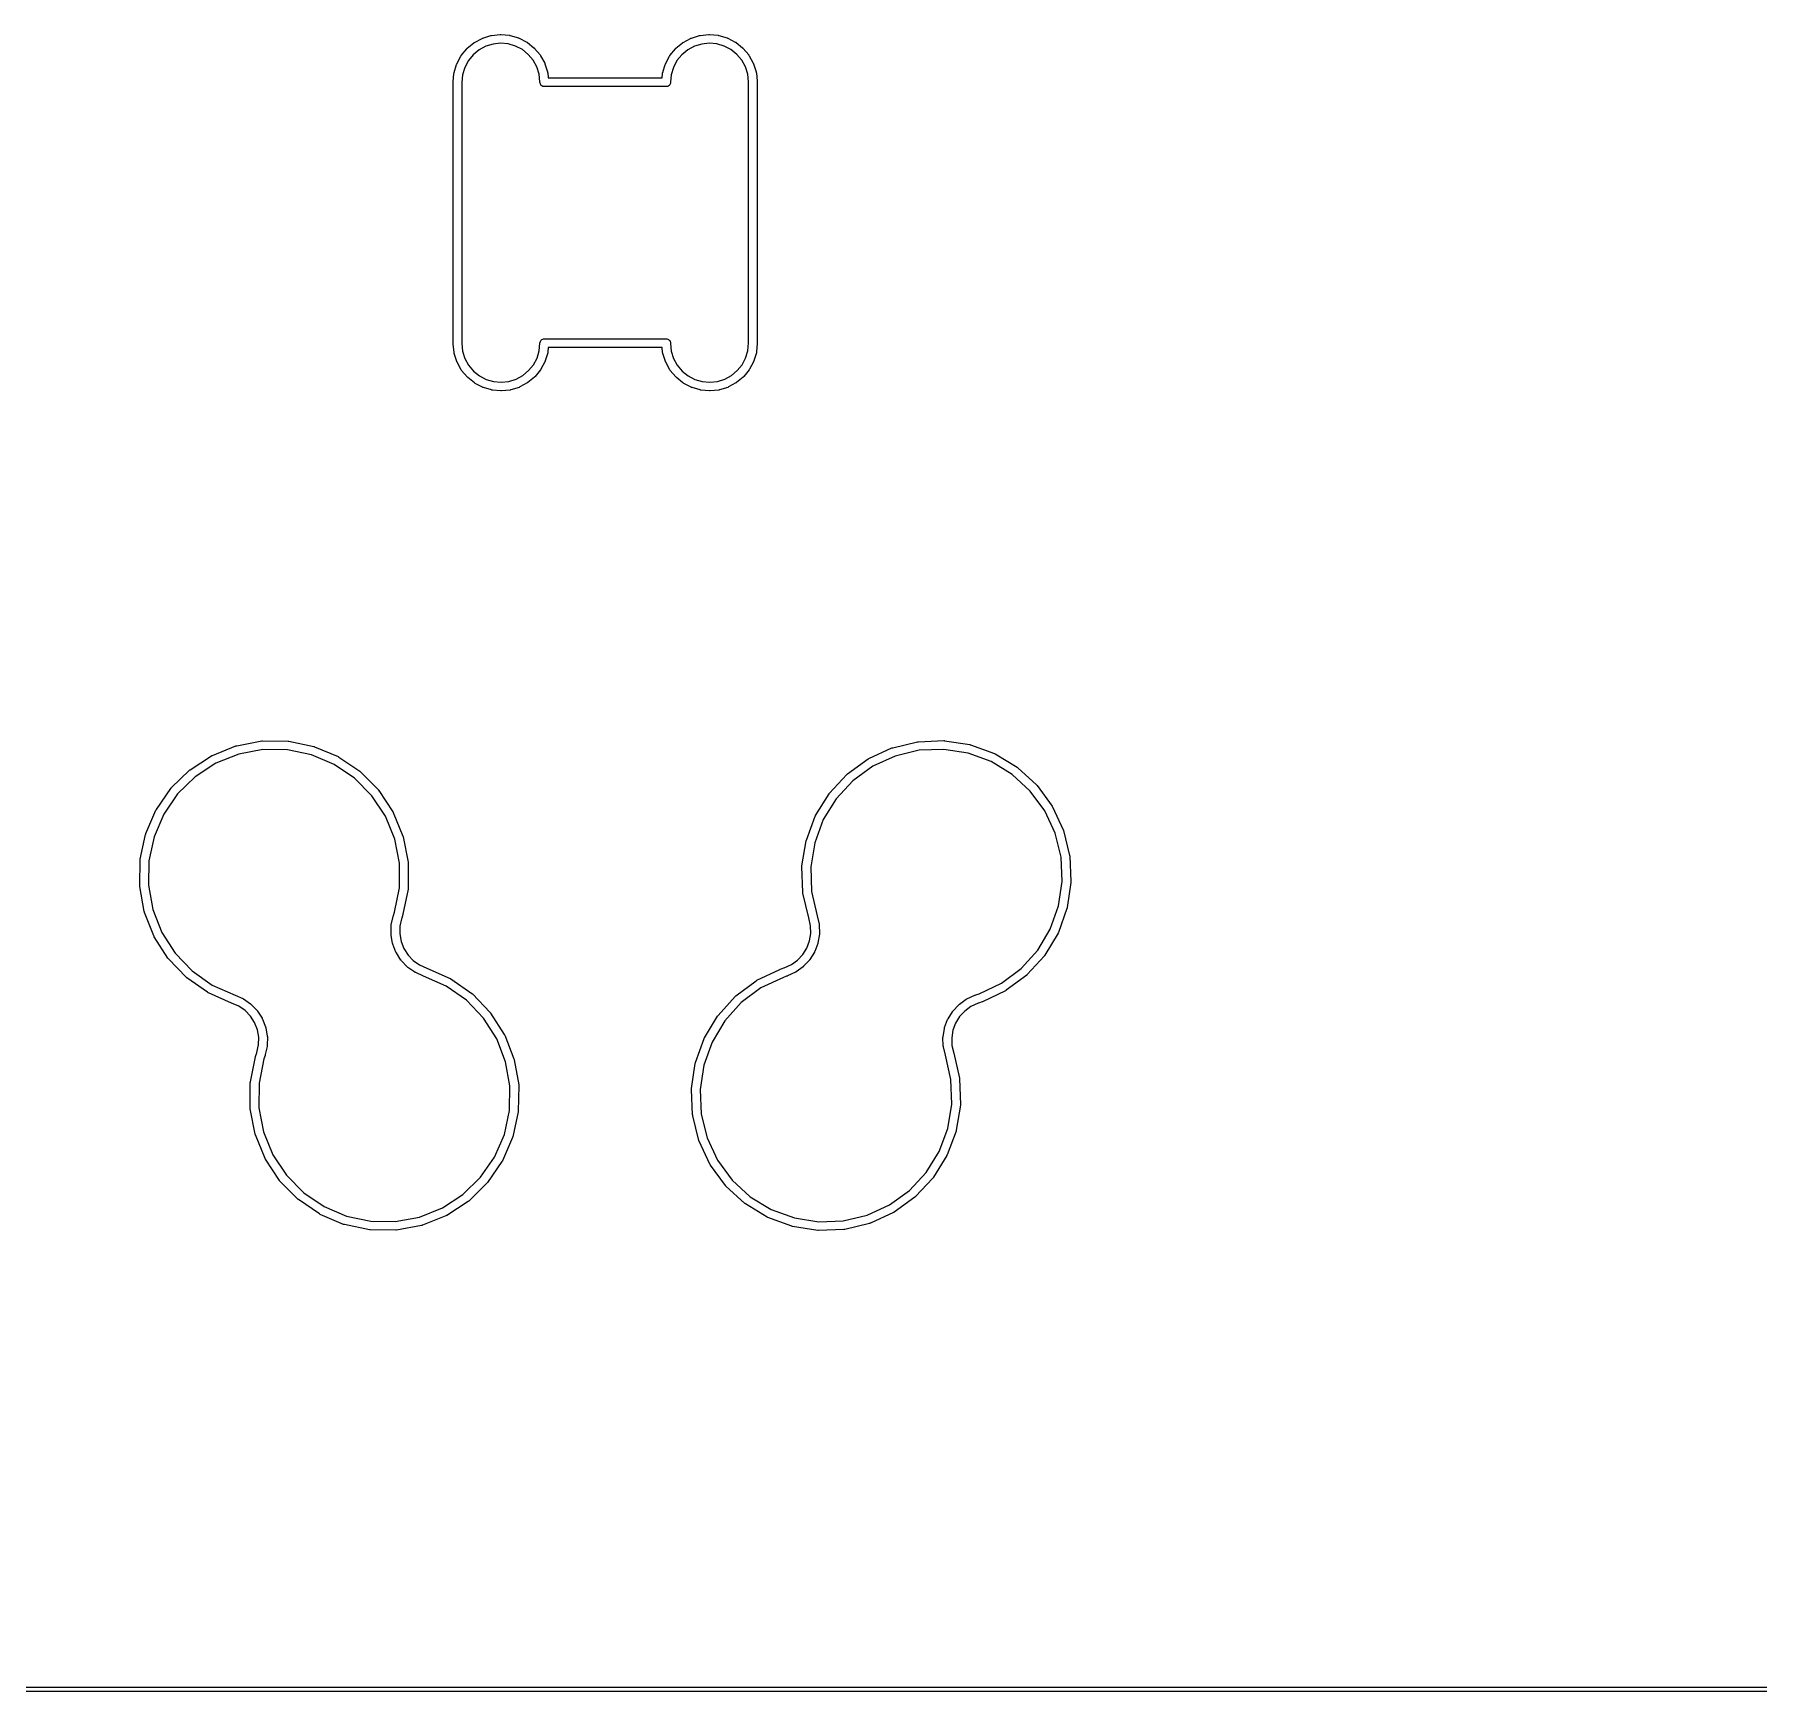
# Model space of a CAD drawing. Extents: x 95 to 260, y -129 to -48.
# Drawn here: x 176.79 to 196.62, y -128.61 to -109.55 of the extents above; entities that cross this region are included whole.
import ezdxf

# ---------------------------------------------------------------- set-up
doc = ezdxf.new("R2010")
doc.units = 0
doc.layers.add('BLACK', color=7, linetype='CONTINUOUS')

msp = doc.modelspace()

# ---------------------------------------------------------------- linework, layer by layer
at = {"layer": 'BLACK', "linetype": 'CONTINUOUS'}
for p, q in [((181.77, -109.71), (181.845, -109.648)), ((181.845, -109.648), (181.849, -109.645)), ((181.845, -109.648), (181.845, -109.648)), ((181.845, -109.648), (181.845, -109.648)), ((181.845, -109.648), (181.845, -109.648)), ((181.849, -109.645), (181.853, -109.643)), ((181.853, -109.643), (181.939, -109.596)), ((181.939, -109.596), (181.943, -109.594)), ((181.939, -109.596), (181.939, -109.596)), ((181.939, -109.596), (181.939, -109.596)), ((181.939, -109.596), (181.939, -109.596)), ((181.943, -109.594), (181.948, -109.593)), ((181.948, -109.593), (182.041, -109.564)), ((182.066, -109.661), (181.982, -109.687)), ((182.041, -109.564), (182.042, -109.563)), ((182.041, -109.564), (182.041, -109.564)), ((182.042, -109.563), (182.046, -109.563)), ((182.046, -109.563), (182.05, -109.562)), ((182.05, -109.562), (182.148, -109.552)), ((182.153, -109.651), (182.066, -109.661)), ((182.148, -109.552), (182.148, -109.551)), ((182.148, -109.551), (182.153, -109.551)), ((182.148, -109.552), (182.148, -109.552)), ((182.153, -109.551), (182.157, -109.551)), ((182.241, -109.659), (182.153, -109.651)), ((182.157, -109.551), (182.254, -109.56)), ((182.325, -109.684), (182.241, -109.659)), ((182.254, -109.56), (182.254, -109.56)), ((182.254, -109.56), (182.254, -109.56)), ((182.254, -109.56), (182.255, -109.56)), ((182.255, -109.56), (182.26, -109.561)), ((182.26, -109.561), (182.264, -109.562)), ((182.264, -109.562), (182.358, -109.59)), ((182.358, -109.59), (182.358, -109.59)), ((182.358, -109.59), (182.362, -109.592)), ((182.362, -109.592), (182.367, -109.593)), ((182.367, -109.593), (182.453, -109.639)), ((182.453, -109.639), (182.453, -109.639)), ((182.453, -109.639), (182.453, -109.639)), ((182.453, -109.639), (182.454, -109.639)), ((182.454, -109.639), (182.458, -109.641)), ((182.458, -109.641), (182.461, -109.644)), ((182.461, -109.644), (182.537, -109.705)), ((184.17, -109.71), (184.245, -109.648)), ((184.245, -109.648), (184.249, -109.645)), ((184.245, -109.648), (184.245, -109.648)), ((184.245, -109.648), (184.245, -109.648)), ((184.245, -109.648), (184.245, -109.648)), ((184.249, -109.645), (184.253, -109.643)), ((184.253, -109.643), (184.339, -109.596)), ((184.339, -109.596), (184.343, -109.594)), ((184.339, -109.596), (184.339, -109.596)), ((184.339, -109.596), (184.339, -109.596)), ((184.339, -109.596), (184.339, -109.596)), ((184.343, -109.594), (184.348, -109.593)), ((184.348, -109.593), (184.441, -109.564)), ((184.466, -109.661), (184.382, -109.687)), ((184.441, -109.564), (184.442, -109.563)), ((184.441, -109.564), (184.441, -109.564)), ((184.442, -109.563), (184.446, -109.563)), ((184.446, -109.563), (184.45, -109.562)), ((184.45, -109.562), (184.548, -109.552)), ((184.553, -109.651), (184.466, -109.661)), ((184.548, -109.552), (184.548, -109.551)), ((184.548, -109.551), (184.553, -109.551)), ((184.548, -109.552), (184.548, -109.552)), ((184.553, -109.551), (184.557, -109.551)), ((184.641, -109.659), (184.553, -109.651)), ((184.557, -109.551), (184.654, -109.56)), ((184.725, -109.684), (184.641, -109.659)), ((184.654, -109.56), (184.654, -109.56)), ((184.654, -109.56), (184.654, -109.56)), ((184.654, -109.56), (184.655, -109.56)), ((184.655, -109.56), (184.66, -109.561)), ((184.66, -109.561), (184.664, -109.562)), ((184.664, -109.562), (184.758, -109.59)), ((184.758, -109.59), (184.758, -109.59)), ((184.758, -109.59), (184.762, -109.592)), ((184.762, -109.592), (184.767, -109.593)), ((184.767, -109.593), (184.853, -109.639)), ((184.853, -109.639), (184.853, -109.639)), ((184.853, -109.639), (184.853, -109.639)), ((184.853, -109.639), (184.854, -109.639)), ((184.854, -109.639), (184.858, -109.641)), ((184.858, -109.641), (184.861, -109.644)), ((184.861, -109.644), (184.937, -109.705)), ((181.65, -109.887), (181.696, -109.801)), ((181.696, -109.8), (181.698, -109.797)), ((181.696, -109.801), (181.696, -109.8)), ((181.696, -109.801), (181.696, -109.801)), ((181.696, -109.801), (181.696, -109.801)), ((181.698, -109.797), (181.701, -109.793)), ((181.701, -109.793), (181.763, -109.717)), ((181.782, -109.852), (181.74, -109.93)), ((181.763, -109.717), (181.766, -109.714)), ((181.763, -109.717), (181.763, -109.717)), ((181.766, -109.714), (181.77, -109.71)), ((181.837, -109.784), (181.782, -109.852)), ((181.905, -109.728), (181.837, -109.784)), ((181.982, -109.687), (181.905, -109.728)), ((182.403, -109.725), (182.325, -109.684)), ((182.471, -109.78), (182.403, -109.725)), ((182.527, -109.847), (182.471, -109.78)), ((182.57, -109.924), (182.527, -109.847)), ((182.537, -109.705), (182.538, -109.705)), ((182.538, -109.705), (182.541, -109.709)), ((182.541, -109.709), (182.544, -109.712)), ((182.544, -109.712), (182.607, -109.787)), ((182.607, -109.787), (182.608, -109.787)), ((182.608, -109.787), (182.61, -109.791)), ((182.61, -109.791), (182.613, -109.795)), ((182.613, -109.795), (182.66, -109.88)), ((184.05, -109.887), (184.096, -109.801)), ((184.096, -109.8), (184.098, -109.797)), ((184.096, -109.801), (184.096, -109.8)), ((184.096, -109.801), (184.096, -109.801)), ((184.096, -109.801), (184.096, -109.801)), ((184.098, -109.797), (184.101, -109.793)), ((184.101, -109.793), (184.163, -109.717)), ((184.182, -109.852), (184.14, -109.93)), ((184.163, -109.717), (184.166, -109.714)), ((184.163, -109.717), (184.163, -109.717)), ((184.166, -109.714), (184.17, -109.71)), ((184.237, -109.784), (184.182, -109.852)), ((184.305, -109.728), (184.237, -109.784)), ((184.382, -109.687), (184.305, -109.728)), ((184.803, -109.725), (184.725, -109.684)), ((184.871, -109.78), (184.803, -109.725)), ((184.927, -109.847), (184.871, -109.78)), ((184.97, -109.924), (184.927, -109.847)), ((184.937, -109.705), (184.938, -109.705)), ((184.938, -109.705), (184.941, -109.709)), ((184.941, -109.709), (184.944, -109.712)), ((184.944, -109.712), (185.007, -109.787)), ((185.007, -109.787), (185.008, -109.787)), ((185.008, -109.787), (185.01, -109.791)), ((185.01, -109.791), (185.013, -109.795)), ((185.013, -109.795), (185.06, -109.88)), ((181.606, -110.096), (181.616, -109.999)), ((181.616, -109.999), (181.617, -109.994)), ((181.616, -109.999), (181.616, -109.999)), ((181.616, -109.999), (181.616, -109.999)), ((181.616, -109.999), (181.616, -109.999)), ((181.617, -109.994), (181.618, -109.99)), ((181.618, -109.99), (181.646, -109.896)), ((181.646, -109.896), (181.648, -109.891)), ((181.646, -109.896), (181.646, -109.896)), ((181.648, -109.891), (181.65, -109.887)), ((181.715, -110.014), (181.706, -110.104)), ((181.74, -109.93), (181.715, -110.014)), ((182.596, -110.008), (182.57, -109.924)), ((182.606, -110.097), (182.596, -110.008)), ((182.66, -109.88), (182.66, -109.88)), ((182.66, -109.88), (182.66, -109.88)), ((182.66, -109.88), (182.66, -109.881)), ((182.66, -109.881), (182.662, -109.885)), ((182.662, -109.885), (182.663, -109.889)), ((182.663, -109.889), (182.693, -109.982)), ((182.693, -109.982), (182.693, -109.983)), ((182.693, -109.983), (182.694, -109.987)), ((182.694, -109.987), (182.695, -109.992)), ((182.695, -109.992), (182.702, -110.051)), ((182.702, -110.051), (184.011, -110.051)), ((184.011, -110.051), (184.016, -109.999)), ((184.016, -109.999), (184.017, -109.994)), ((184.016, -109.999), (184.016, -109.999)), ((184.016, -109.999), (184.016, -109.999)), ((184.016, -109.999), (184.016, -109.999)), ((184.017, -109.994), (184.018, -109.99)), ((184.018, -109.99), (184.046, -109.896)), ((184.046, -109.896), (184.048, -109.891)), ((184.046, -109.896), (184.046, -109.896)), ((184.048, -109.891), (184.05, -109.887)), ((184.115, -110.014), (184.106, -110.101)), ((184.14, -109.93), (184.115, -110.014)), ((184.996, -110.008), (184.97, -109.924)), ((185.006, -110.097), (184.996, -110.008)), ((185.06, -109.88), (185.06, -109.88)), ((185.06, -109.88), (185.06, -109.88)), ((185.06, -109.88), (185.06, -109.881)), ((185.06, -109.881), (185.062, -109.885)), ((185.062, -109.885), (185.063, -109.889)), ((185.063, -109.889), (185.093, -109.982)), ((185.093, -109.982), (185.093, -109.983)), ((185.093, -109.983), (185.094, -109.987)), ((185.094, -109.987), (185.095, -109.992)), ((185.095, -109.992), (185.106, -110.089)), ((181.606, -110.099), (181.606, -110.096)), ((181.606, -113.104), (181.606, -110.099)), ((181.706, -110.104), (181.706, -113.101)), ((182.606, -110.099), (182.606, -110.097)), ((182.606, -110.101), (182.606, -110.099)), ((182.607, -110.111), (182.606, -110.101)), ((182.61, -110.12), (182.607, -110.111)), ((182.614, -110.129), (182.61, -110.12)), ((182.621, -110.137), (182.614, -110.129)), ((182.628, -110.143), (182.621, -110.137)), ((182.637, -110.148), (182.628, -110.143)), ((182.646, -110.151), (182.637, -110.148)), ((182.654, -110.151), (182.646, -110.151)), ((184.059, -110.151), (182.654, -110.151)), ((184.066, -110.151), (184.059, -110.151)), ((184.075, -110.148), (184.066, -110.151)), ((184.084, -110.143), (184.075, -110.148)), ((184.092, -110.137), (184.084, -110.143)), ((184.098, -110.129), (184.092, -110.137)), ((184.103, -110.12), (184.098, -110.129)), ((184.106, -110.111), (184.103, -110.12)), ((184.106, -110.101), (184.106, -110.101)), ((184.106, -110.101), (184.106, -110.111)), ((185.006, -110.102), (185.006, -110.097)), ((185.006, -113.099), (185.006, -110.102)), ((185.106, -110.089), (185.106, -110.089)), ((185.106, -110.089), (185.106, -110.092)), ((185.106, -110.092), (185.106, -110.094)), ((185.106, -110.094), (185.106, -110.099)), ((185.106, -110.099), (185.106, -110.099)), ((185.106, -110.099), (185.106, -113.104)), ((181.606, -113.109), (181.606, -113.104)), ((181.606, -113.104), (181.606, -113.104)), ((181.607, -113.111), (181.606, -113.109)), ((181.607, -113.113), (181.607, -113.111)), ((181.607, -113.114), (181.607, -113.113)), ((181.617, -113.211), (181.607, -113.114)), ((181.618, -113.215), (181.617, -113.211)), ((181.619, -113.22), (181.618, -113.215)), ((181.62, -113.22), (181.619, -113.22)), ((181.649, -113.313), (181.62, -113.22)), ((181.706, -113.101), (181.706, -113.105)), ((181.706, -113.105), (181.716, -113.195)), ((181.716, -113.195), (181.743, -113.278)), ((182.572, -113.273), (182.597, -113.189)), ((182.597, -113.189), (182.606, -113.101)), ((182.606, -113.101), (182.607, -113.091)), ((182.606, -113.101), (182.606, -113.101)), ((182.607, -113.091), (182.61, -113.082)), ((182.61, -113.082), (182.614, -113.073)), ((182.614, -113.073), (182.621, -113.066)), ((182.621, -113.066), (182.628, -113.059)), ((182.628, -113.059), (182.637, -113.055)), ((182.637, -113.055), (182.646, -113.052)), ((182.646, -113.052), (182.654, -113.051)), ((182.654, -113.051), (184.059, -113.051)), ((182.695, -113.213), (182.666, -113.306)), ((182.696, -113.204), (182.695, -113.208)), ((182.695, -113.208), (182.695, -113.213)), ((182.702, -113.151), (182.696, -113.203)), ((182.696, -113.203), (182.696, -113.203)), ((182.696, -113.203), (182.696, -113.203)), ((182.696, -113.203), (182.696, -113.204)), ((184.011, -113.151), (182.702, -113.151)), ((184.017, -113.211), (184.011, -113.151)), ((184.018, -113.215), (184.017, -113.211)), ((184.019, -113.22), (184.018, -113.215)), ((184.02, -113.22), (184.019, -113.22)), ((184.049, -113.313), (184.02, -113.22)), ((184.059, -113.051), (184.066, -113.052)), ((184.066, -113.052), (184.075, -113.055)), ((184.075, -113.055), (184.084, -113.059)), ((184.084, -113.059), (184.092, -113.066)), ((184.092, -113.066), (184.098, -113.073)), ((184.098, -113.073), (184.103, -113.082)), ((184.103, -113.082), (184.106, -113.091)), ((184.106, -113.091), (184.106, -113.101)), ((184.106, -113.101), (184.106, -113.104)), ((184.106, -113.104), (184.106, -113.105)), ((184.106, -113.105), (184.116, -113.195)), ((184.116, -113.195), (184.143, -113.278)), ((184.972, -113.273), (184.997, -113.189)), ((184.997, -113.189), (185.006, -113.099)), ((185.095, -113.213), (185.066, -113.306)), ((185.096, -113.204), (185.095, -113.208)), ((185.095, -113.208), (185.095, -113.213)), ((185.106, -113.106), (185.096, -113.203)), ((185.096, -113.203), (185.096, -113.203)), ((185.096, -113.203), (185.096, -113.203)), ((185.096, -113.203), (185.096, -113.204)), ((185.106, -113.104), (185.106, -113.106)), ((185.106, -113.106), (185.106, -113.106)), ((181.651, -113.318), (181.649, -113.313)), ((181.653, -113.322), (181.651, -113.318)), ((181.7, -113.408), (181.653, -113.322)), ((181.653, -113.322), (181.653, -113.322)), ((181.702, -113.412), (181.7, -113.408)), ((181.705, -113.415), (181.702, -113.412)), ((181.705, -113.416), (181.705, -113.415)), ((181.768, -113.491), (181.705, -113.416)), ((181.743, -113.278), (181.785, -113.355)), ((181.785, -113.355), (181.842, -113.423)), ((181.842, -113.423), (181.91, -113.478)), ((182.408, -113.474), (182.475, -113.418)), ((182.475, -113.418), (182.531, -113.35)), ((182.531, -113.35), (182.572, -113.273)), ((182.611, -113.41), (182.55, -113.485)), ((182.614, -113.406), (182.611, -113.41)), ((182.617, -113.402), (182.614, -113.406)), ((182.663, -113.315), (182.617, -113.401)), ((182.617, -113.401), (182.617, -113.402)), ((182.664, -113.311), (182.663, -113.315)), ((182.666, -113.307), (182.664, -113.311)), ((182.666, -113.306), (182.666, -113.307)), ((184.051, -113.318), (184.049, -113.313)), ((184.053, -113.322), (184.051, -113.318)), ((184.1, -113.408), (184.053, -113.322)), ((184.053, -113.322), (184.053, -113.322)), ((184.102, -113.412), (184.1, -113.408)), ((184.105, -113.415), (184.102, -113.412)), ((184.105, -113.416), (184.105, -113.415)), ((184.168, -113.491), (184.105, -113.416)), ((184.143, -113.278), (184.185, -113.355)), ((184.185, -113.355), (184.242, -113.423)), ((184.242, -113.423), (184.31, -113.478)), ((184.808, -113.474), (184.875, -113.418)), ((184.875, -113.418), (184.931, -113.35)), ((184.931, -113.35), (184.972, -113.273)), ((185.011, -113.41), (184.95, -113.485)), ((185.014, -113.406), (185.011, -113.41)), ((185.017, -113.402), (185.014, -113.406)), ((185.063, -113.315), (185.017, -113.401)), ((185.017, -113.401), (185.017, -113.402)), ((185.064, -113.311), (185.063, -113.315)), ((185.066, -113.307), (185.064, -113.311)), ((185.066, -113.306), (185.066, -113.307)), ((181.771, -113.494), (181.768, -113.491)), ((181.775, -113.497), (181.771, -113.494)), ((181.851, -113.559), (181.775, -113.497)), ((181.775, -113.497), (181.775, -113.497)), ((181.855, -113.561), (181.851, -113.559)), ((181.859, -113.564), (181.855, -113.561)), ((181.946, -113.609), (181.859, -113.564)), ((181.859, -113.564), (181.859, -113.564)), ((181.859, -113.564), (181.859, -113.564)), ((181.859, -113.564), (181.859, -113.564)), ((181.91, -113.478), (181.988, -113.518)), ((181.95, -113.611), (181.946, -113.609)), ((181.954, -113.613), (181.95, -113.611)), ((181.955, -113.613), (181.954, -113.613)), ((182.048, -113.64), (181.955, -113.613)), ((181.988, -113.518), (182.072, -113.543)), ((182.072, -113.543), (182.159, -113.551)), ((182.159, -113.551), (182.247, -113.542)), ((182.247, -113.542), (182.331, -113.516)), ((182.365, -113.61), (182.272, -113.639)), ((182.331, -113.516), (182.408, -113.474)), ((182.369, -113.608), (182.365, -113.61)), ((182.373, -113.606), (182.369, -113.608)), ((182.374, -113.606), (182.373, -113.606)), ((182.46, -113.56), (182.374, -113.606)), ((182.374, -113.606), (182.374, -113.606)), ((182.374, -113.606), (182.374, -113.606)), ((182.463, -113.557), (182.46, -113.56)), ((182.467, -113.555), (182.463, -113.557)), ((182.468, -113.554), (182.467, -113.555)), ((182.543, -113.492), (182.468, -113.554)), ((182.546, -113.489), (182.543, -113.492)), ((182.549, -113.486), (182.546, -113.489)), ((182.55, -113.485), (182.549, -113.486)), ((182.55, -113.485), (182.55, -113.485)), ((182.55, -113.485), (182.55, -113.485)), ((184.171, -113.494), (184.168, -113.491)), ((184.175, -113.497), (184.171, -113.494)), ((184.251, -113.559), (184.175, -113.497)), ((184.175, -113.497), (184.175, -113.497)), ((184.255, -113.561), (184.251, -113.559)), ((184.259, -113.564), (184.255, -113.561)), ((184.346, -113.609), (184.259, -113.564)), ((184.259, -113.564), (184.259, -113.564)), ((184.259, -113.564), (184.259, -113.564)), ((184.259, -113.564), (184.259, -113.564)), ((184.31, -113.478), (184.388, -113.518)), ((184.35, -113.611), (184.346, -113.609)), ((184.354, -113.613), (184.35, -113.611)), ((184.355, -113.613), (184.354, -113.613)), ((184.448, -113.64), (184.355, -113.613)), ((184.388, -113.518), (184.472, -113.543)), ((184.472, -113.543), (184.559, -113.551)), ((184.559, -113.551), (184.647, -113.542)), ((184.647, -113.542), (184.731, -113.516)), ((184.765, -113.61), (184.672, -113.639)), ((184.731, -113.516), (184.808, -113.474)), ((184.769, -113.608), (184.765, -113.61)), ((184.773, -113.606), (184.769, -113.608)), ((184.774, -113.606), (184.773, -113.606)), ((184.86, -113.56), (184.774, -113.606)), ((184.774, -113.606), (184.774, -113.606)), ((184.774, -113.606), (184.774, -113.606)), ((184.863, -113.557), (184.86, -113.56)), ((184.867, -113.555), (184.863, -113.557)), ((184.868, -113.554), (184.867, -113.555)), ((184.943, -113.492), (184.868, -113.554)), ((184.946, -113.489), (184.943, -113.492)), ((184.949, -113.486), (184.946, -113.489)), ((184.95, -113.485), (184.949, -113.486)), ((184.95, -113.485), (184.95, -113.485)), ((184.95, -113.485), (184.95, -113.485)), ((182.053, -113.641), (182.048, -113.64)), ((182.057, -113.642), (182.053, -113.641)), ((182.058, -113.642), (182.057, -113.642)), ((182.155, -113.651), (182.058, -113.642)), ((182.058, -113.642), (182.058, -113.642)), ((182.16, -113.651), (182.155, -113.651)), ((182.164, -113.651), (182.16, -113.651)), ((182.165, -113.651), (182.164, -113.651)), ((182.262, -113.641), (182.165, -113.651)), ((182.165, -113.651), (182.165, -113.651)), ((182.266, -113.64), (182.262, -113.641)), ((182.271, -113.639), (182.266, -113.64)), ((182.272, -113.639), (182.271, -113.639)), ((182.272, -113.639), (182.272, -113.639)), ((184.453, -113.641), (184.448, -113.64)), ((184.457, -113.642), (184.453, -113.641)), ((184.458, -113.642), (184.457, -113.642)), ((184.555, -113.651), (184.458, -113.642)), ((184.458, -113.642), (184.458, -113.642)), ((184.56, -113.651), (184.555, -113.651)), ((184.564, -113.651), (184.56, -113.651)), ((184.565, -113.651), (184.564, -113.651)), ((184.662, -113.641), (184.565, -113.651)), ((184.565, -113.651), (184.565, -113.651)), ((184.666, -113.64), (184.662, -113.641)), ((184.671, -113.639), (184.666, -113.64)), ((184.672, -113.639), (184.671, -113.639)), ((184.672, -113.639), (184.672, -113.639)), ((178.837, -117.844), (179.108, -117.735)), ((179.108, -117.735), (179.108, -117.735)), ((179.108, -117.735), (179.108, -117.735)), ((179.108, -117.735), (179.109, -117.735)), ((179.109, -117.735), (179.113, -117.733)), ((179.113, -117.733), (179.118, -117.732)), ((179.118, -117.732), (179.405, -117.678)), ((179.419, -117.777), (179.141, -117.829)), ((179.405, -117.678), (179.406, -117.678)), ((179.406, -117.678), (179.411, -117.678)), ((179.411, -117.678), (179.415, -117.677)), ((179.415, -117.677), (179.708, -117.68)), ((179.702, -117.78), (179.419, -117.777)), ((179.979, -117.838), (179.702, -117.78)), ((179.708, -117.68), (179.709, -117.68)), ((179.709, -117.68), (179.713, -117.681)), ((179.713, -117.681), (179.718, -117.681)), ((179.718, -117.681), (180.004, -117.741)), ((180.004, -117.741), (180.005, -117.741)), ((180.005, -117.741), (180.009, -117.742)), ((180.009, -117.742), (180.013, -117.744)), ((180.013, -117.744), (180.283, -117.858)), ((186.389, -117.88), (186.655, -117.758)), ((186.655, -117.758), (186.655, -117.758)), ((186.655, -117.758), (186.655, -117.758)), ((186.655, -117.758), (186.656, -117.758)), ((186.656, -117.758), (186.66, -117.757)), ((186.66, -117.757), (186.665, -117.755)), ((186.665, -117.755), (186.949, -117.687)), ((186.968, -117.785), (186.693, -117.851)), ((186.949, -117.687), (186.95, -117.687)), ((186.95, -117.687), (186.954, -117.686)), ((186.954, -117.686), (186.959, -117.686)), ((186.959, -117.686), (187.252, -117.674)), ((187.251, -117.774), (186.968, -117.785)), ((187.53, -117.818), (187.251, -117.774)), ((187.252, -117.674), (187.257, -117.674)), ((187.252, -117.674), (187.252, -117.674)), ((187.252, -117.674), (187.252, -117.674)), ((187.257, -117.674), (187.261, -117.675)), ((187.261, -117.675), (187.55, -117.72)), ((187.55, -117.72), (187.55, -117.72)), ((187.55, -117.72), (187.55, -117.72)), ((187.55, -117.72), (187.551, -117.72)), ((187.551, -117.72), (187.556, -117.721)), ((187.556, -117.721), (187.56, -117.722)), ((187.56, -117.722), (187.835, -117.823)), ((178.583, -118.008), (178.828, -117.848)), ((178.878, -117.935), (178.641, -118.089)), ((178.828, -117.848), (178.828, -117.848)), ((178.828, -117.848), (178.828, -117.848)), ((178.828, -117.848), (178.829, -117.848)), ((178.829, -117.848), (178.833, -117.846)), ((178.833, -117.846), (178.837, -117.844)), ((179.141, -117.829), (178.878, -117.935)), ((180.239, -117.948), (179.979, -117.838)), ((180.473, -118.107), (180.239, -117.948)), ((180.283, -117.858), (180.284, -117.858)), ((180.284, -117.858), (180.288, -117.86)), ((180.288, -117.86), (180.291, -117.863)), ((180.291, -117.863), (180.534, -118.027)), ((186.144, -118.057), (186.381, -117.885)), ((186.436, -117.969), (186.206, -118.135)), ((186.381, -117.885), (186.382, -117.885)), ((186.382, -117.885), (186.386, -117.883)), ((186.386, -117.883), (186.389, -117.88)), ((186.693, -117.851), (186.436, -117.969)), ((187.796, -117.915), (187.53, -117.818)), ((188.037, -118.063), (187.796, -117.915)), ((187.835, -117.823), (187.835, -117.823)), ((187.835, -117.823), (187.839, -117.825)), ((187.839, -117.825), (187.844, -117.827)), ((187.844, -117.827), (188.094, -117.98)), ((188.094, -117.98), (188.094, -117.98)), ((188.094, -117.98), (188.098, -117.983)), ((188.098, -117.983), (188.101, -117.986)), ((188.101, -117.986), (188.317, -118.183)), ((178.365, -118.218), (178.575, -118.014)), ((178.641, -118.089), (178.438, -118.286)), ((178.575, -118.013), (178.579, -118.011)), ((178.575, -118.014), (178.575, -118.013)), ((178.579, -118.011), (178.583, -118.008)), ((180.672, -118.308), (180.473, -118.107)), ((180.534, -118.027), (180.534, -118.027)), ((180.534, -118.027), (180.534, -118.027)), ((180.534, -118.027), (180.534, -118.027)), ((180.534, -118.027), (180.538, -118.03)), ((180.538, -118.03), (180.541, -118.033)), ((180.541, -118.033), (180.747, -118.241)), ((185.937, -118.278), (186.136, -118.063)), ((186.206, -118.135), (186.014, -118.342)), ((186.136, -118.063), (186.137, -118.063)), ((186.137, -118.063), (186.14, -118.06)), ((186.14, -118.06), (186.144, -118.057)), ((188.246, -118.254), (188.037, -118.063)), ((188.317, -118.183), (188.318, -118.184)), ((188.318, -118.184), (188.321, -118.187)), ((188.321, -118.187), (188.324, -118.191)), ((188.324, -118.191), (188.497, -118.427)), ((178.193, -118.467), (178.359, -118.225)), ((178.438, -118.286), (178.278, -118.519)), ((178.359, -118.225), (178.362, -118.222)), ((178.359, -118.225), (178.359, -118.225)), ((178.359, -118.225), (178.359, -118.225)), ((178.359, -118.225), (178.359, -118.225)), ((178.362, -118.222), (178.365, -118.218)), ((180.828, -118.544), (180.672, -118.308)), ((180.747, -118.241), (180.747, -118.242)), ((180.747, -118.242), (180.75, -118.246)), ((180.75, -118.246), (180.753, -118.249)), ((180.753, -118.249), (180.914, -118.493)), ((185.777, -118.534), (185.931, -118.285)), ((186.014, -118.342), (185.865, -118.583)), ((185.931, -118.285), (185.931, -118.285)), ((185.931, -118.285), (185.931, -118.285)), ((185.931, -118.285), (185.932, -118.285)), ((185.932, -118.285), (185.934, -118.281)), ((185.934, -118.281), (185.937, -118.278)), ((188.413, -118.482), (188.246, -118.254)), ((178.072, -118.744), (178.188, -118.475)), ((178.278, -118.519), (178.166, -118.779)), ((178.188, -118.474), (178.191, -118.471)), ((178.188, -118.475), (178.188, -118.474)), ((178.191, -118.471), (178.193, -118.467)), ((180.935, -118.806), (180.828, -118.544)), ((180.914, -118.493), (180.915, -118.494)), ((180.915, -118.494), (180.917, -118.498)), ((180.917, -118.498), (180.919, -118.502)), ((180.919, -118.502), (181.03, -118.773)), ((185.67, -118.817), (185.773, -118.543)), ((185.865, -118.583), (185.766, -118.848)), ((185.773, -118.542), (185.775, -118.538)), ((185.773, -118.543), (185.773, -118.542)), ((185.775, -118.538), (185.777, -118.534)), ((188.533, -118.738), (188.413, -118.482)), ((188.497, -118.427), (188.497, -118.427)), ((188.497, -118.427), (188.499, -118.431)), ((188.499, -118.431), (188.502, -118.435)), ((188.502, -118.435), (188.626, -118.7)), ((178.007, -119.039), (178.069, -118.753)), ((178.069, -118.752), (178.071, -118.748)), ((178.069, -118.753), (178.069, -118.752)), ((178.069, -118.753), (178.069, -118.753)), ((178.069, -118.753), (178.069, -118.753)), ((178.071, -118.748), (178.072, -118.744)), ((178.166, -118.779), (178.106, -119.056)), ((181.03, -118.773), (181.03, -118.774)), ((181.03, -118.774), (181.031, -118.778)), ((181.031, -118.778), (181.032, -118.782)), ((181.032, -118.782), (181.088, -119.07)), ((188.601, -119.013), (188.533, -118.738)), ((188.626, -118.7), (188.626, -118.701)), ((188.626, -118.701), (188.627, -118.705)), ((188.627, -118.705), (188.629, -118.709)), ((188.629, -118.709), (188.699, -118.994)), ((180.989, -119.084), (180.935, -118.806)), ((185.62, -119.115), (185.668, -118.827)), ((185.668, -118.826), (185.669, -118.822)), ((185.668, -118.827), (185.668, -118.826)), ((185.669, -118.822), (185.67, -118.817)), ((185.766, -118.848), (185.72, -119.127)), ((178.001, -119.342), (178.006, -119.049)), ((178.006, -119.048), (178.007, -119.044)), ((178.006, -119.049), (178.006, -119.048)), ((178.007, -119.044), (178.007, -119.039)), ((178.106, -119.056), (178.101, -119.338)), ((180.989, -119.367), (180.989, -119.084)), ((181.088, -119.07), (181.088, -119.07)), ((181.088, -119.07), (181.088, -119.07)), ((181.088, -119.07), (181.089, -119.07)), ((181.089, -119.07), (181.089, -119.075)), ((181.089, -119.075), (181.089, -119.079)), ((181.089, -119.079), (181.089, -119.372)), ((185.62, -119.12), (185.62, -119.115)), ((185.62, -119.124), (185.62, -119.12)), ((185.62, -119.125), (185.62, -119.124)), ((185.629, -119.418), (185.62, -119.125)), ((185.72, -119.127), (185.729, -119.41)), ((188.614, -119.295), (188.601, -119.013)), ((188.699, -118.994), (188.699, -118.994)), ((188.699, -118.994), (188.7, -118.999)), ((188.7, -118.999), (188.701, -119.003)), ((188.701, -119.003), (188.714, -119.296)), ((178.002, -119.346), (178.001, -119.342)), ((178.002, -119.351), (178.002, -119.346)), ((178.054, -119.639), (178.002, -119.351)), ((178.002, -119.351), (178.002, -119.351)), ((178.002, -119.351), (178.002, -119.351)), ((178.002, -119.351), (178.002, -119.351)), ((178.101, -119.338), (178.152, -119.617)), ((180.932, -119.646), (180.989, -119.367)), ((181.088, -119.382), (181.03, -119.669)), ((181.089, -119.373), (181.088, -119.377)), ((181.088, -119.377), (181.088, -119.382)), ((181.089, -119.372), (181.089, -119.373)), ((188.572, -119.575), (188.614, -119.295)), ((188.714, -119.305), (188.67, -119.595)), ((188.714, -119.296), (188.714, -119.296)), ((188.714, -119.296), (188.714, -119.301)), ((188.714, -119.301), (188.714, -119.305)), ((185.63, -119.422), (185.629, -119.418)), ((185.63, -119.427), (185.63, -119.422)), ((185.697, -119.713), (185.63, -119.427)), ((185.63, -119.427), (185.63, -119.427)), ((185.729, -119.41), (185.794, -119.69)), ((188.476, -119.842), (188.572, -119.575)), ((178.055, -119.644), (178.054, -119.639)), ((178.056, -119.648), (178.055, -119.644)), ((178.057, -119.649), (178.056, -119.648)), ((178.164, -119.921), (178.057, -119.649)), ((178.152, -119.617), (178.255, -119.88)), ((180.895, -119.794), (180.916, -119.698)), ((180.916, -119.698), (180.917, -119.695)), ((180.916, -119.698), (180.916, -119.698)), ((180.917, -119.693), (180.92, -119.686)), ((180.917, -119.695), (180.917, -119.693)), ((180.92, -119.686), (180.932, -119.646)), ((181.013, -119.722), (180.994, -119.81)), ((181.015, -119.717), (181.013, -119.722)), ((181.028, -119.674), (181.015, -119.717)), ((181.015, -119.717), (181.015, -119.717)), ((181.015, -119.717), (181.015, -119.717)), ((181.029, -119.672), (181.028, -119.674)), ((181.03, -119.669), (181.029, -119.672)), ((181.03, -119.669), (181.03, -119.669)), ((185.717, -119.803), (185.697, -119.713)), ((185.697, -119.713), (185.697, -119.713)), ((185.794, -119.69), (185.794, -119.69)), ((185.794, -119.69), (185.816, -119.785)), ((185.816, -119.785), (185.816, -119.786)), ((185.816, -119.786), (185.817, -119.79)), ((188.668, -119.604), (188.569, -119.88)), ((188.669, -119.6), (188.668, -119.604)), ((188.67, -119.596), (188.669, -119.6)), ((188.67, -119.595), (188.67, -119.596)), ((178.166, -119.925), (178.164, -119.921)), ((178.168, -119.929), (178.166, -119.925)), ((178.168, -119.93), (178.168, -119.929)), ((178.326, -120.176), (178.168, -119.93)), ((178.255, -119.88), (178.408, -120.118)), ((180.893, -119.901), (180.894, -119.803)), ((180.893, -119.906), (180.893, -119.901)), ((180.893, -119.91), (180.893, -119.906)), ((180.893, -119.911), (180.893, -119.91)), ((180.911, -120.007), (180.893, -119.911)), ((180.893, -119.911), (180.893, -119.911)), ((180.893, -119.911), (180.893, -119.911)), ((180.894, -119.803), (180.895, -119.798)), ((180.894, -119.803), (180.894, -119.803)), ((180.895, -119.798), (180.895, -119.794)), ((180.994, -119.81), (180.993, -119.898)), ((180.993, -119.898), (181.008, -119.984)), ((181.008, -119.984), (181.04, -120.066)), ((185.675, -120.06), (185.706, -119.977)), ((185.706, -119.977), (185.72, -119.891)), ((185.72, -119.891), (185.717, -119.803)), ((185.82, -119.902), (185.804, -119.998)), ((185.817, -119.79), (185.817, -119.795)), ((185.817, -119.795), (185.82, -119.892)), ((185.82, -119.892), (185.82, -119.893)), ((185.82, -119.893), (185.82, -119.898)), ((185.82, -119.898), (185.82, -119.902)), ((188.331, -120.084), (188.476, -119.842)), ((188.565, -119.889), (188.414, -120.14)), ((188.567, -119.885), (188.565, -119.889)), ((188.569, -119.881), (188.567, -119.885)), ((188.569, -119.88), (188.569, -119.881)), ((178.329, -120.18), (178.326, -120.176)), ((178.332, -120.184), (178.329, -120.18)), ((178.408, -120.118), (178.604, -120.323)), ((180.912, -120.011), (180.911, -120.007)), ((180.913, -120.015), (180.912, -120.011)), ((180.913, -120.016), (180.913, -120.015)), ((180.949, -120.107), (180.913, -120.016)), ((180.951, -120.111), (180.949, -120.107)), ((180.953, -120.115), (180.951, -120.111)), ((180.954, -120.116), (180.953, -120.115)), ((181.006, -120.198), (180.954, -120.116)), ((180.954, -120.116), (180.954, -120.116)), ((180.954, -120.116), (180.954, -120.116)), ((181.04, -120.066), (181.088, -120.14)), ((181.088, -120.14), (181.149, -120.203)), ((185.569, -120.199), (185.629, -120.134)), ((185.629, -120.134), (185.675, -120.06)), ((185.763, -120.108), (185.711, -120.191)), ((185.765, -120.104), (185.763, -120.108)), ((185.767, -120.1), (185.765, -120.104)), ((185.801, -120.008), (185.767, -120.099)), ((185.767, -120.099), (185.767, -120.1)), ((185.803, -120.003), (185.801, -120.008)), ((185.804, -119.999), (185.803, -120.003)), ((185.804, -119.998), (185.804, -119.998)), ((185.804, -119.998), (185.804, -119.998)), ((185.804, -119.998), (185.804, -119.999)), ((188.141, -120.294), (188.331, -120.084)), ((188.408, -120.148), (188.212, -120.365)), ((188.411, -120.144), (188.408, -120.148)), ((188.414, -120.14), (188.411, -120.144)), ((188.414, -120.14), (188.414, -120.14)), ((178.535, -120.395), (178.332, -120.184)), ((178.332, -120.184), (178.332, -120.184)), ((178.604, -120.323), (178.835, -120.485)), ((181.009, -120.201), (181.006, -120.198)), ((181.012, -120.205), (181.009, -120.201)), ((181.012, -120.206), (181.012, -120.205)), ((181.08, -120.276), (181.012, -120.206)), ((181.083, -120.279), (181.08, -120.276)), ((181.087, -120.282), (181.083, -120.279)), ((181.167, -120.338), (181.087, -120.282)), ((181.087, -120.282), (181.087, -120.282)), ((181.087, -120.282), (181.087, -120.282)), ((181.087, -120.282), (181.087, -120.282)), ((181.149, -120.203), (181.221, -120.254)), ((181.171, -120.341), (181.167, -120.338)), ((181.175, -120.343), (181.171, -120.341)), ((181.176, -120.343), (181.175, -120.343)), ((181.265, -120.382), (181.176, -120.343)), ((181.221, -120.254), (181.306, -120.291)), ((181.306, -120.291), (181.306, -120.291)), ((181.306, -120.291), (181.573, -120.409)), ((185.101, -120.431), (185.365, -120.305)), ((185.365, -120.305), (185.366, -120.305)), ((185.366, -120.305), (185.368, -120.304)), ((185.368, -120.304), (185.371, -120.303)), ((185.371, -120.303), (185.411, -120.289)), ((185.411, -120.289), (185.416, -120.288)), ((185.411, -120.289), (185.411, -120.289)), ((185.411, -120.289), (185.411, -120.289)), ((185.416, -120.288), (185.498, -120.25)), ((185.453, -120.381), (185.451, -120.382)), ((185.455, -120.38), (185.453, -120.381)), ((185.544, -120.339), (185.455, -120.38)), ((185.455, -120.38), (185.455, -120.38)), ((185.498, -120.25), (185.569, -120.199)), ((185.548, -120.337), (185.544, -120.339)), ((185.552, -120.334), (185.548, -120.337)), ((185.553, -120.334), (185.552, -120.334)), ((185.632, -120.277), (185.553, -120.334)), ((185.635, -120.274), (185.632, -120.277)), ((185.639, -120.271), (185.635, -120.274)), ((185.706, -120.199), (185.639, -120.27)), ((185.639, -120.27), (185.639, -120.27)), ((185.639, -120.27), (185.639, -120.27)), ((185.639, -120.27), (185.639, -120.271)), ((185.708, -120.195), (185.706, -120.199)), ((185.711, -120.192), (185.708, -120.195)), ((185.711, -120.191), (185.711, -120.192)), ((187.914, -120.463), (188.141, -120.294)), ((188.205, -120.371), (187.97, -120.546)), ((188.208, -120.368), (188.205, -120.371)), ((188.212, -120.365), (188.208, -120.368)), ((188.212, -120.365), (188.212, -120.365)), ((188.212, -120.365), (188.212, -120.365)), ((188.212, -120.365), (188.212, -120.365)), ((178.538, -120.398), (178.535, -120.395)), ((178.542, -120.401), (178.538, -120.398)), ((178.542, -120.402), (178.542, -120.401)), ((178.782, -120.569), (178.542, -120.402)), ((178.542, -120.402), (178.542, -120.402)), ((178.542, -120.402), (178.542, -120.402)), ((178.786, -120.572), (178.782, -120.569)), ((178.79, -120.574), (178.786, -120.572)), ((178.791, -120.574), (178.79, -120.574)), ((179.058, -120.692), (178.791, -120.574)), ((178.791, -120.574), (178.791, -120.574)), ((178.791, -120.574), (178.791, -120.574)), ((178.835, -120.485), (179.099, -120.601)), ((181.528, -120.499), (181.265, -120.382)), ((181.265, -120.382), (181.265, -120.382)), ((181.76, -120.661), (181.528, -120.499)), ((181.573, -120.409), (181.573, -120.409)), ((181.573, -120.409), (181.573, -120.409)), ((181.573, -120.409), (181.574, -120.409)), ((181.574, -120.409), (181.578, -120.412)), ((181.578, -120.412), (181.582, -120.414)), ((181.582, -120.414), (181.822, -120.582)), ((184.858, -120.611), (185.093, -120.436)), ((185.148, -120.519), (184.921, -120.688)), ((185.093, -120.436), (185.097, -120.434)), ((185.093, -120.436), (185.093, -120.436)), ((185.093, -120.436), (185.093, -120.436)), ((185.093, -120.436), (185.093, -120.436)), ((185.097, -120.434), (185.101, -120.431)), ((185.406, -120.397), (185.148, -120.519)), ((185.443, -120.384), (185.406, -120.397)), ((185.451, -120.382), (185.443, -120.384)), ((187.657, -120.586), (187.914, -120.463)), ((187.962, -120.551), (187.697, -120.677)), ((187.966, -120.549), (187.962, -120.551)), ((187.969, -120.547), (187.966, -120.549)), ((187.97, -120.546), (187.969, -120.547)), ((187.97, -120.546), (187.97, -120.546)), ((187.97, -120.546), (187.97, -120.546)), ((179.143, -120.73), (179.058, -120.692)), ((179.099, -120.601), (179.099, -120.601)), ((179.099, -120.601), (179.188, -120.64)), ((179.215, -120.78), (179.143, -120.73)), ((179.188, -120.64), (179.188, -120.64)), ((179.188, -120.64), (179.188, -120.64)), ((179.188, -120.64), (179.189, -120.641)), ((179.189, -120.641), (179.193, -120.643)), ((179.193, -120.643), (179.197, -120.645)), ((179.197, -120.645), (179.277, -120.701)), ((179.277, -120.701), (179.277, -120.701)), ((179.277, -120.701), (179.277, -120.701)), ((179.277, -120.701), (179.277, -120.702)), ((179.277, -120.702), (179.28, -120.705)), ((179.28, -120.705), (179.284, -120.708)), ((179.284, -120.708), (179.351, -120.778)), ((179.351, -120.778), (179.352, -120.779)), ((181.956, -120.865), (181.76, -120.661)), ((181.822, -120.582), (181.822, -120.582)), ((181.822, -120.582), (181.826, -120.585)), ((181.826, -120.585), (181.829, -120.588)), ((181.829, -120.588), (182.031, -120.8)), ((184.654, -120.835), (184.851, -120.618)), ((184.921, -120.688), (184.732, -120.898)), ((184.851, -120.617), (184.854, -120.614)), ((184.851, -120.618), (184.851, -120.617)), ((184.851, -120.618), (184.851, -120.618)), ((184.851, -120.618), (184.851, -120.618)), ((184.854, -120.614), (184.858, -120.611)), ((187.357, -120.784), (187.423, -120.712)), ((187.423, -120.712), (187.424, -120.712)), ((187.424, -120.712), (187.427, -120.709)), ((187.427, -120.709), (187.431, -120.706)), ((187.431, -120.706), (187.51, -120.649)), ((187.564, -120.733), (187.493, -120.784)), ((187.51, -120.648), (187.514, -120.646)), ((187.51, -120.649), (187.51, -120.648)), ((187.51, -120.649), (187.51, -120.649)), ((187.51, -120.649), (187.51, -120.649)), ((187.514, -120.646), (187.518, -120.644)), ((187.518, -120.644), (187.607, -120.603)), ((187.646, -120.695), (187.564, -120.733)), ((187.607, -120.603), (187.61, -120.602)), ((187.607, -120.603), (187.607, -120.603)), ((187.61, -120.602), (187.612, -120.601)), ((187.612, -120.601), (187.618, -120.599)), ((187.618, -120.599), (187.657, -120.586)), ((187.65, -120.694), (187.646, -120.695)), ((187.692, -120.679), (187.65, -120.694)), ((187.65, -120.694), (187.65, -120.694)), ((187.65, -120.694), (187.65, -120.694)), ((187.694, -120.678), (187.692, -120.679)), ((187.697, -120.677), (187.694, -120.678)), ((187.697, -120.677), (187.697, -120.677)), ((179.276, -120.844), (179.215, -120.78)), ((179.323, -120.918), (179.276, -120.844)), ((179.355, -121), (179.323, -120.918)), ((179.352, -120.779), (179.355, -120.782)), ((179.355, -120.782), (179.357, -120.786)), ((179.357, -120.786), (179.41, -120.868)), ((179.41, -120.868), (179.41, -120.869)), ((179.41, -120.869), (179.412, -120.873)), ((179.412, -120.873), (179.414, -120.877)), ((179.414, -120.877), (179.45, -120.968)), ((179.45, -120.968), (179.45, -120.968)), ((179.45, -120.968), (179.45, -120.968)), ((179.45, -120.968), (179.45, -120.969)), ((179.45, -120.969), (179.451, -120.973)), ((179.451, -120.973), (179.452, -120.977)), ((182.108, -121.104), (181.956, -120.865)), ((182.031, -120.8), (182.031, -120.8)), ((182.031, -120.8), (182.031, -120.8)), ((182.031, -120.8), (182.032, -120.8)), ((182.032, -120.8), (182.035, -120.804)), ((182.035, -120.804), (182.038, -120.807)), ((182.038, -120.807), (182.195, -121.054)), ((184.498, -121.093), (184.648, -120.842)), ((184.732, -120.898), (184.586, -121.141)), ((184.648, -120.842), (184.649, -120.842)), ((184.649, -120.842), (184.651, -120.838)), ((184.651, -120.838), (184.654, -120.835)), ((187.26, -120.979), (187.261, -120.975)), ((187.261, -120.975), (187.295, -120.883)), ((187.295, -120.883), (187.298, -120.879)), ((187.295, -120.883), (187.295, -120.883)), ((187.298, -120.879), (187.3, -120.875)), ((187.3, -120.875), (187.351, -120.792)), ((187.351, -120.791), (187.354, -120.788)), ((187.351, -120.792), (187.351, -120.791)), ((187.351, -120.792), (187.351, -120.792)), ((187.351, -120.792), (187.351, -120.792)), ((187.354, -120.788), (187.357, -120.784)), ((187.387, -120.923), (187.356, -121.005)), ((187.433, -120.848), (187.387, -120.923)), ((187.493, -120.784), (187.433, -120.848)), ((179.349, -121.262), (179.368, -121.174)), ((179.37, -121.086), (179.355, -121)), ((179.368, -121.174), (179.37, -121.086)), ((179.452, -120.977), (179.469, -121.074)), ((179.47, -121.083), (179.468, -121.181)), ((179.469, -121.074), (179.469, -121.074)), ((179.469, -121.074), (179.469, -121.074)), ((179.469, -121.074), (179.469, -121.074)), ((179.469, -121.074), (179.47, -121.079)), ((179.47, -121.079), (179.47, -121.083)), ((182.211, -121.367), (182.108, -121.104)), ((182.195, -121.054), (182.195, -121.055)), ((182.195, -121.055), (182.197, -121.059)), ((182.197, -121.059), (182.2, -121.063)), ((182.2, -121.063), (182.306, -121.335)), ((184.395, -121.378), (184.494, -121.102)), ((184.586, -121.141), (184.491, -121.407)), ((184.494, -121.102), (184.496, -121.098)), ((184.494, -121.102), (184.494, -121.102)), ((184.494, -121.102), (184.494, -121.102)), ((184.494, -121.102), (184.494, -121.102)), ((184.496, -121.098), (184.498, -121.093)), ((187.242, -121.085), (187.243, -121.081)), ((187.242, -121.09), (187.242, -121.085)), ((187.245, -121.188), (187.242, -121.09)), ((187.242, -121.09), (187.242, -121.09)), ((187.243, -121.081), (187.258, -120.984)), ((187.258, -120.984), (187.259, -120.984)), ((187.259, -120.984), (187.26, -120.979)), ((187.356, -121.005), (187.342, -121.092)), ((187.342, -121.092), (187.345, -121.18)), ((179.275, -121.599), (179.333, -121.312)), ((179.333, -121.311), (179.334, -121.309)), ((179.333, -121.312), (179.333, -121.311)), ((179.334, -121.309), (179.335, -121.307)), ((179.335, -121.307), (179.348, -121.266)), ((179.348, -121.266), (179.349, -121.262)), ((179.348, -121.266), (179.348, -121.266)), ((179.348, -121.266), (179.348, -121.266)), ((179.431, -121.335), (179.374, -121.614)), ((179.443, -121.297), (179.431, -121.335)), ((179.445, -121.291), (179.443, -121.297)), ((179.446, -121.287), (179.445, -121.289)), ((179.445, -121.289), (179.445, -121.291)), ((179.467, -121.191), (179.446, -121.286)), ((179.446, -121.286), (179.446, -121.287)), ((179.468, -121.182), (179.467, -121.186)), ((179.467, -121.186), (179.467, -121.191)), ((179.468, -121.181), (179.468, -121.182)), ((182.261, -121.646), (182.211, -121.367)), ((182.306, -121.335), (182.306, -121.335)), ((182.306, -121.335), (182.306, -121.335)), ((182.306, -121.335), (182.306, -121.336)), ((182.306, -121.336), (182.308, -121.34)), ((182.308, -121.34), (182.309, -121.345)), ((182.309, -121.345), (182.361, -121.633)), ((187.246, -121.193), (187.245, -121.188)), ((187.246, -121.197), (187.246, -121.193)), ((187.247, -121.198), (187.246, -121.197)), ((187.269, -121.293), (187.247, -121.198)), ((187.247, -121.198), (187.247, -121.198)), ((187.247, -121.198), (187.247, -121.198)), ((187.334, -121.573), (187.269, -121.293)), ((187.269, -121.293), (187.269, -121.293)), ((187.345, -121.18), (187.366, -121.27)), ((187.366, -121.27), (187.366, -121.27)), ((187.366, -121.27), (187.366, -121.27)), ((187.366, -121.27), (187.432, -121.555)), ((184.349, -121.677), (184.392, -121.387)), ((184.392, -121.387), (184.393, -121.387)), ((184.393, -121.387), (184.394, -121.382)), ((184.394, -121.382), (184.395, -121.378)), ((184.491, -121.407), (184.449, -121.687)), ((187.432, -121.555), (187.432, -121.556)), ((187.432, -121.556), (187.433, -121.561)), ((187.433, -121.561), (187.433, -121.565)), ((187.433, -121.565), (187.443, -121.858)), ((179.273, -121.901), (179.274, -121.609)), ((179.274, -121.608), (179.275, -121.604)), ((179.274, -121.609), (179.274, -121.608)), ((179.275, -121.604), (179.275, -121.599)), ((179.374, -121.614), (179.373, -121.897)), ((182.256, -121.929), (182.261, -121.646)), ((182.361, -121.643), (182.356, -121.935)), ((182.361, -121.633), (182.361, -121.634)), ((182.361, -121.634), (182.361, -121.638)), ((182.361, -121.638), (182.361, -121.643)), ((184.348, -121.686), (184.349, -121.681)), ((184.348, -121.687), (184.348, -121.686)), ((184.348, -121.686), (184.348, -121.686)), ((184.348, -121.686), (184.348, -121.686)), ((184.362, -121.979), (184.348, -121.687)), ((184.349, -121.681), (184.349, -121.677)), ((184.449, -121.687), (184.462, -121.969)), ((187.343, -121.856), (187.334, -121.573)), ((179.273, -121.906), (179.273, -121.901)), ((179.274, -121.911), (179.273, -121.906)), ((179.33, -122.199), (179.274, -121.911)), ((179.274, -121.911), (179.274, -121.911)), ((179.373, -121.897), (179.427, -122.175)), ((182.196, -122.205), (182.256, -121.929)), ((182.355, -121.945), (182.293, -122.231)), ((182.356, -121.936), (182.355, -121.94)), ((182.355, -121.94), (182.355, -121.945)), ((182.356, -121.935), (182.356, -121.936)), ((187.297, -122.135), (187.343, -121.856)), ((187.442, -121.867), (187.395, -122.156)), ((187.443, -121.863), (187.442, -121.867)), ((187.443, -121.858), (187.443, -121.858)), ((187.443, -121.858), (187.443, -121.863)), ((184.363, -121.983), (184.362, -121.979)), ((184.363, -121.988), (184.363, -121.983)), ((184.363, -121.989), (184.363, -121.988)), ((184.433, -122.273), (184.363, -121.989)), ((184.363, -121.989), (184.363, -121.989)), ((184.363, -121.989), (184.363, -121.989)), ((184.462, -121.969), (184.529, -122.244)), ((187.198, -122.4), (187.297, -122.135)), ((187.392, -122.166), (187.289, -122.44)), ((187.393, -122.161), (187.392, -122.166)), ((187.395, -122.157), (187.393, -122.161)), ((187.395, -122.156), (187.395, -122.156)), ((187.395, -122.156), (187.395, -122.156)), ((187.395, -122.156), (187.395, -122.157)), ((179.331, -122.203), (179.33, -122.199)), ((179.332, -122.207), (179.331, -122.203)), ((179.332, -122.208), (179.332, -122.207)), ((179.443, -122.479), (179.332, -122.208)), ((179.332, -122.208), (179.332, -122.208)), ((179.332, -122.208), (179.332, -122.208)), ((179.427, -122.175), (179.534, -122.437)), ((182.084, -122.465), (182.196, -122.205)), ((182.29, -122.24), (182.174, -122.509)), ((182.291, -122.236), (182.29, -122.24)), ((182.293, -122.232), (182.291, -122.236)), ((182.293, -122.231), (182.293, -122.232)), ((184.435, -122.277), (184.433, -122.273)), ((184.436, -122.281), (184.435, -122.277)), ((184.437, -122.282), (184.436, -122.281)), ((184.561, -122.547), (184.437, -122.282)), ((184.529, -122.244), (184.649, -122.5)), ((179.445, -122.483), (179.443, -122.479)), ((179.447, -122.487), (179.445, -122.483)), ((179.447, -122.488), (179.447, -122.487)), ((179.608, -122.732), (179.447, -122.488)), ((179.447, -122.488), (179.447, -122.488)), ((179.447, -122.488), (179.447, -122.488)), ((179.534, -122.437), (179.689, -122.673)), ((181.923, -122.697), (182.084, -122.465)), ((182.169, -122.517), (182.003, -122.758)), ((182.171, -122.513), (182.169, -122.517)), ((182.173, -122.51), (182.171, -122.513)), ((182.174, -122.509), (182.173, -122.51)), ((182.174, -122.509), (182.174, -122.509)), ((182.174, -122.509), (182.174, -122.509)), ((184.563, -122.551), (184.561, -122.547)), ((184.565, -122.555), (184.563, -122.551)), ((184.566, -122.556), (184.565, -122.555)), ((184.739, -122.792), (184.566, -122.556)), ((184.566, -122.556), (184.566, -122.556)), ((184.566, -122.556), (184.566, -122.556)), ((184.649, -122.5), (184.817, -122.729)), ((187.049, -122.641), (187.198, -122.4)), ((187.285, -122.448), (187.131, -122.697)), ((187.287, -122.444), (187.285, -122.448)), ((187.289, -122.44), (187.287, -122.444)), ((187.289, -122.44), (187.289, -122.44)), ((179.611, -122.736), (179.608, -122.732)), ((179.614, -122.739), (179.611, -122.736)), ((179.615, -122.74), (179.614, -122.739)), ((179.82, -122.948), (179.615, -122.74)), ((179.689, -122.673), (179.888, -122.875)), ((181.72, -122.895), (181.923, -122.697)), ((182.002, -122.759), (181.999, -122.762)), ((182.003, -122.758), (182.002, -122.759)), ((182.003, -122.758), (182.003, -122.758)), ((182.003, -122.758), (182.003, -122.758)), ((184.817, -122.729), (185.025, -122.92)), ((186.856, -122.848), (187.049, -122.641)), ((187.125, -122.705), (186.926, -122.919)), ((187.128, -122.702), (187.125, -122.705)), ((187.131, -122.698), (187.128, -122.702)), ((187.131, -122.697), (187.131, -122.698)), ((179.824, -122.951), (179.82, -122.948)), ((179.827, -122.954), (179.824, -122.951)), ((180.07, -123.119), (179.827, -122.954)), ((179.827, -122.954), (179.827, -122.954)), ((179.888, -122.875), (180.122, -123.034)), ((181.483, -123.049), (181.72, -122.895)), ((181.996, -122.766), (181.786, -122.97)), ((181.999, -122.762), (181.996, -122.766)), ((184.742, -122.795), (184.739, -122.792)), ((184.745, -122.798), (184.742, -122.795)), ((184.745, -122.799), (184.745, -122.798)), ((184.961, -122.997), (184.745, -122.799)), ((185.025, -122.92), (185.267, -123.067)), ((186.627, -123.013), (186.856, -122.848)), ((186.918, -122.926), (186.681, -123.097)), ((186.922, -122.923), (186.918, -122.926)), ((186.925, -122.92), (186.922, -122.923)), ((186.926, -122.919), (186.925, -122.92)), ((180.074, -123.121), (180.07, -123.119)), ((180.077, -123.124), (180.074, -123.121)), ((180.078, -123.124), (180.077, -123.124)), ((180.347, -123.238), (180.078, -123.124)), ((180.122, -123.034), (180.382, -123.144)), ((180.382, -123.144), (180.659, -123.202)), ((180.942, -123.205), (181.22, -123.154)), ((181.22, -123.154), (181.483, -123.049)), ((181.524, -123.14), (181.253, -123.248)), ((181.528, -123.138), (181.524, -123.14)), ((181.532, -123.136), (181.528, -123.138)), ((181.533, -123.135), (181.532, -123.136)), ((181.779, -122.976), (181.533, -123.135)), ((181.533, -123.135), (181.533, -123.135)), ((181.533, -123.135), (181.533, -123.135)), ((181.782, -122.973), (181.779, -122.976)), ((181.786, -122.97), (181.782, -122.973)), ((181.786, -122.97), (181.786, -122.97)), ((184.965, -123), (184.961, -122.997)), ((184.968, -123.002), (184.965, -123)), ((184.969, -123.003), (184.968, -123.002)), ((185.219, -123.155), (184.969, -123.003)), ((184.969, -123.003), (184.969, -123.003)), ((184.969, -123.003), (184.969, -123.003)), ((185.223, -123.157), (185.219, -123.155)), ((185.227, -123.159), (185.223, -123.157)), ((185.267, -123.067), (185.532, -123.164)), ((186.094, -123.197), (186.37, -123.131)), ((186.37, -123.131), (186.627, -123.013)), ((186.673, -123.102), (186.407, -123.224)), ((186.677, -123.1), (186.673, -123.102)), ((186.681, -123.098), (186.677, -123.1)), ((186.681, -123.097), (186.681, -123.098)), ((180.352, -123.24), (180.347, -123.238)), ((180.356, -123.241), (180.352, -123.24)), ((180.357, -123.241), (180.356, -123.241)), ((180.643, -123.301), (180.357, -123.241)), ((180.357, -123.241), (180.357, -123.241)), ((180.357, -123.241), (180.357, -123.241)), ((180.648, -123.302), (180.643, -123.301)), ((180.652, -123.302), (180.648, -123.302)), ((180.653, -123.302), (180.652, -123.302)), ((180.946, -123.305), (180.653, -123.302)), ((180.659, -123.202), (180.942, -123.205)), ((180.95, -123.305), (180.946, -123.305)), ((180.955, -123.305), (180.95, -123.305)), ((181.243, -123.251), (180.955, -123.305)), ((180.955, -123.305), (180.955, -123.305)), ((180.955, -123.305), (180.955, -123.305)), ((180.955, -123.305), (180.955, -123.305)), ((181.248, -123.25), (181.243, -123.251)), ((181.252, -123.248), (181.248, -123.25)), ((181.253, -123.248), (181.252, -123.248)), ((181.253, -123.248), (181.253, -123.248)), ((181.253, -123.248), (181.253, -123.248)), ((185.228, -123.159), (185.227, -123.159)), ((185.502, -123.26), (185.228, -123.159)), ((185.228, -123.159), (185.228, -123.159)), ((185.228, -123.159), (185.228, -123.159)), ((185.507, -123.261), (185.502, -123.26)), ((185.511, -123.262), (185.507, -123.261)), ((185.512, -123.262), (185.511, -123.262)), ((185.801, -123.308), (185.512, -123.262)), ((185.532, -123.164), (185.812, -123.208)), ((185.806, -123.308), (185.801, -123.308)), ((185.81, -123.309), (185.806, -123.308)), ((185.811, -123.309), (185.81, -123.309)), ((186.103, -123.297), (185.811, -123.309)), ((185.811, -123.309), (185.811, -123.309)), ((185.811, -123.309), (185.811, -123.309)), ((185.812, -123.208), (186.094, -123.197)), ((186.108, -123.296), (186.103, -123.297)), ((186.112, -123.296), (186.108, -123.296)), ((186.113, -123.296), (186.112, -123.296)), ((186.398, -123.228), (186.113, -123.296)), ((186.402, -123.226), (186.398, -123.228)), ((186.406, -123.225), (186.402, -123.226)), ((186.407, -123.224), (186.406, -123.225)), ((186.407, -123.224), (186.407, -123.224)), ((186.407, -123.224), (186.407, -123.224)), ((223.839, -128.612), (97.63, -128.612)), ((97.6325, -128.562), (223.831, -128.562))]:
    msp.add_line(p, q, dxfattribs=at)

doc.saveas('drawing.dxf')
